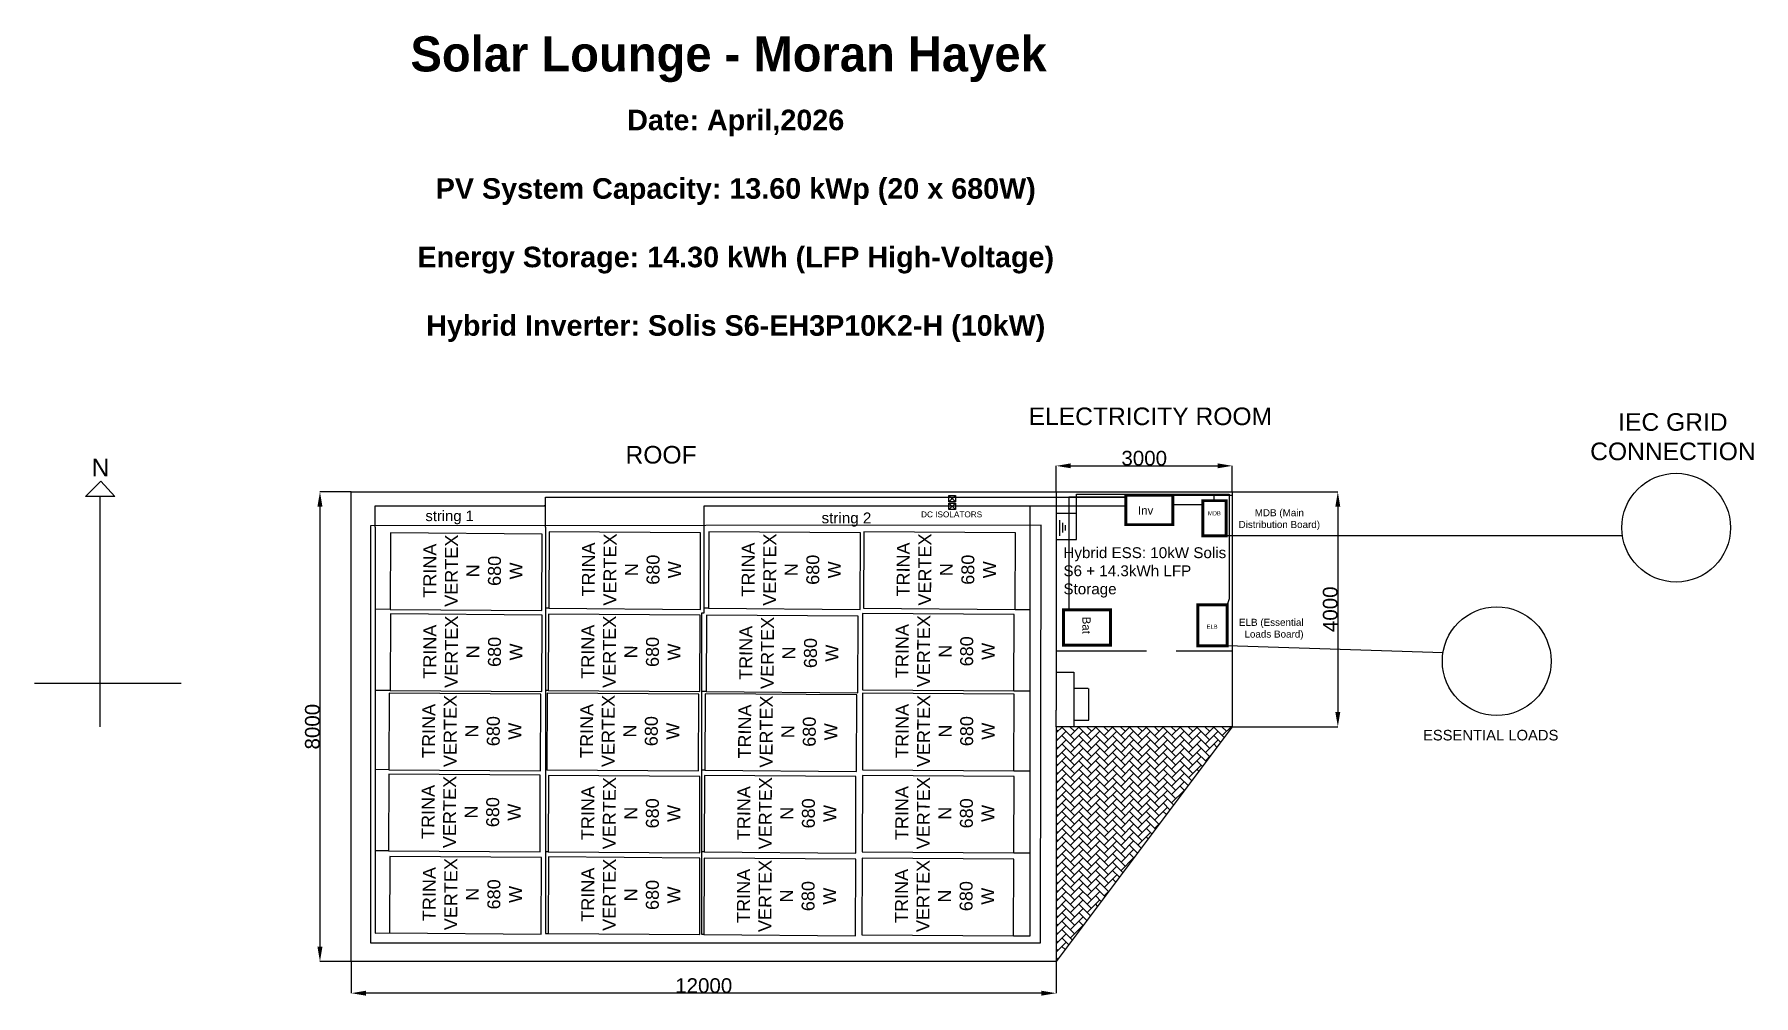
# Model space of a CAD drawing. Header units: millimetres. Extents: x 8 to 148169, y 0 to 131023.
# Drawn here: x 118898 to 148169, y 114648 to 131023 of the extents above; entities outside this region: 2.
import ezdxf

# ---------------------------------------------------------------- set-up
doc = ezdxf.new("R2010")
doc.units = ezdxf.units.MM
doc.layers.add('boards', color=30, linetype='Continuous')
for name, color, linetype, plot in [('electricty room', 50, 'Continuous', False), ('L-PV-Array', 130, 'Continuous', False), ('L-Roof', 7, 'Continuous', False), ('string 1', 210, 'Continuous', False), ('string 2', 80, 'Continuous', False)]:
    doc.layers.add(name, color=color, linetype=linetype, plot=plot)
doc.styles.get("Standard").update_dxf_attribs({"font": 'arial.ttf'})
doc.dimstyles.new('ISO-25', dxfattribs={"dimtxt": 250, "dimasz": 250, "dimexe": 1.25, "dimexo": 0.625, "dimtad": 1, "dimtxsty": 'Standard', "dimcen": 2.5, "dimadec": 0, "dimazin": 0, "dimtfac": 1, "dimtmove": 0, "dimatfit": 3, "dimfxl": 1, "dimarcsym": 0})

# ---------------------------------------------------------------- blocks, each defined once
blk = doc.blocks.new('*D10')
at = {"layer": 'Defpoints', "color": 0, "transparency": 16777216}
for p in [(124294, 115230), (136294, 115230), (124294, 114690)]:
    blk.add_point(p, dxfattribs=at)
at = {"layer": 'L-Roof', "color": 0, "lineweight": -2, "transparency": 16777216}
for p, q in [((124294, 115229), (124294, 114689)), ((136294, 115229), (136294, 114689)), ((136044, 114690), (124544, 114690))]:
    blk.add_line(p, q, dxfattribs=at)
at = {"layer": 'L-Roof', "color": 0, "transparency": 16777216}
for points in [[(124544, 114732), (124544, 114648), (124294, 114690)], [(136044, 114732), (136044, 114648), (136294, 114690)]]:
    blk.add_solid(points, dxfattribs=at)
at = {"layer": 'L-Roof', "color": 0, "transparency": 16777216, "insert": (130294, 114818), "char_height": 250, "attachment_point": 5}
blk.add_mtext('12000', dxfattribs=at)
blk = doc.blocks.new('*D11')
at = {"layer": 'Defpoints', "color": 0, "transparency": 16777216}
for p in [(124294, 123230), (123760, 115230), (124294, 115230)]:
    blk.add_point(p, dxfattribs=at)
at = {"layer": 'L-Roof', "color": 0, "lineweight": -2, "transparency": 16777216}
for p, q in [((124293, 123230), (123759, 123230)), ((123760, 122980), (123760, 115480)), ((124293, 115230), (123759, 115230))]:
    blk.add_line(p, q, dxfattribs=at)
at = {"layer": 'L-Roof', "color": 0, "transparency": 16777216}
for points in [[(123718, 122980), (123802, 122980), (123760, 123230)], [(123718, 115480), (123802, 115480), (123760, 115230)]]:
    blk.add_solid(points, dxfattribs=at)
at = {"layer": 'L-Roof', "color": 0, "transparency": 16777216, "insert": (123632, 119230), "char_height": 250, "attachment_point": 5, "rotation": 90}
blk.add_mtext('8000', dxfattribs=at)
blk = doc.blocks.new('*D12')
at = {"layer": 'Defpoints', "color": 0, "transparency": 16777216}
for p in [(139294, 123673), (136294, 123230), (139294, 123230)]:
    blk.add_point(p, dxfattribs=at)
at = {"layer": 'L-Roof', "color": 0, "lineweight": -2, "transparency": 16777216}
for p, q in [((136294, 123231), (136294, 123675)), ((136544, 123673), (139044, 123673)), ((139294, 123231), (139294, 123675))]:
    blk.add_line(p, q, dxfattribs=at)
at = {"layer": 'L-Roof', "color": 0, "transparency": 16777216}
for points in [[(136544, 123715), (136544, 123632), (136294, 123673)], [(139044, 123715), (139044, 123632), (139294, 123673)]]:
    blk.add_solid(points, dxfattribs=at)
at = {"layer": 'L-Roof', "color": 0, "transparency": 16777216, "insert": (137794, 123802), "char_height": 250, "attachment_point": 5}
blk.add_mtext('3000', dxfattribs=at)
blk = doc.blocks.new('*D13')
at = {"layer": 'Defpoints', "color": 0, "transparency": 16777216}
for p in [(139294, 123230), (139294, 119230), (141090, 119230)]:
    blk.add_point(p, dxfattribs=at)
at = {"layer": 'L-Roof', "color": 0, "lineweight": -2, "transparency": 16777216}
for p, q in [((139295, 123230), (141091, 123230)), ((141090, 122980), (141090, 119480)), ((139295, 119230), (141091, 119230))]:
    blk.add_line(p, q, dxfattribs=at)
at = {"layer": 'L-Roof', "color": 0, "transparency": 16777216}
for points in [[(141048, 122980), (141132, 122980), (141090, 123230)], [(141048, 119480), (141132, 119480), (141090, 119230)]]:
    blk.add_solid(points, dxfattribs=at)
at = {"layer": 'L-Roof', "color": 0, "transparency": 16777216, "insert": (140962, 121230), "char_height": 250, "attachment_point": 5, "rotation": 90}
blk.add_mtext('4000', dxfattribs=at)

msp = doc.modelspace()

# ---------------------------------------------------------------- hatches: boundary and pattern name
h = msp.add_hatch()
h.set_pattern_fill('AR-HBONE', color=256)
h.set_pattern_definition([(45, (-1400.39, -2477.48), (0, 143.6841), [304.8, -101.6]), (135, (-1328.55, -2405.64), (1e-14, 143.6841), [304.8, -101.6])])
h.paths.add_polyline_path([(139293.963, 119230.09), (136293.963, 119230.09), (136293.963, 115230.09)])

# ---------------------------------------------------------------- linework, layer by layer
for p, q in [((119768.061, 123150), (120028.061, 123410)), ((120028.061, 123410), (120268.061, 123150)), ((120018.061, 123150), (119768.061, 123150)), ((120018.061, 119230), (120018.061, 123150)), ((120268.061, 123150), (120018.061, 123150)), ((136293.963, 123230.09), (136293.963, 119763.251)), ((137833.075, 120517.214), (136293.963, 120517.214)), ((138340.241, 120519.458), (139293.963, 120519.458)), ((136293.963, 120156.19), (136596.631, 120156.19)), ((136596.631, 120156.19), (136596.631, 119230.09)), ((118898.061, 119970), (121398.061, 119970)), ((136293.963, 119763.251), (136293.963, 119510.295)), ((136842.103, 119879.792), (136596.631, 119879.792)), ((136596.631, 119879.792), (136596.631, 119343.239)), ((136853.448, 119343.239), (136853.448, 119879.792)), ((136293.963, 119230.09), (136293.963, 119510.295)), ((139293.963, 119230.09), (136293.963, 115230.09)), ((136421.428, 119230.09), (136293.963, 119230.09)), ((136596.631, 119343.239), (136853.448, 119343.239))]:
    msp.add_line(p, q)
at = {"color": 143, "true_color": 0x7aafdf}
for p, q in [((138790, 123010), (138280, 123010)), ((145934.904, 122480), (139190, 122480)), ((142881.226, 120489.474), (139207.89, 120606.93))]:
    msp.add_line(p, q, dxfattribs=at)
for points in [[(136293.963, 119230.09), (136293.963, 115230.09), (124293.963, 115230.09), (124293.963, 123230.09), (136293.963, 123230.09)], [(136293.963, 123230.09), (139293.963, 123230.09), (139293.963, 119230.09), (136293.963, 119230.09)], [(136293.963, 120156.19), (136293.963, 119763.251)]]:
    msp.add_lwpolyline(points)
msp.add_lwpolyline([(12, 0), (8, 0), (8, 0), (12, 0)], close=True)
msp.add_lwpolyline([(12, 0), (8, 0), (8, 0), (12, 0)], close=True)
for centre in [(146850, 122620), (143795.743, 120345.743)]:
    msp.add_circle(centre, 925.743)
at = {"layer": 'boards', "const_width": 50}
for points in [[(139190, 123080), (138790, 123080), (138790, 122480), (139190, 122480)], [(139207.89, 121306.93), (138707.89, 121306.93), (138707.89, 120606.93), (139207.89, 120606.93)]]:
    msp.add_lwpolyline(points, close=True, dxfattribs=at)
at = {"layer": 'Defpoints'}
for p, q in [((136640, 122860), (136293.963, 122860)), ((136293.963, 122860), (136293.963, 122420)), ((136350, 122750), (136350, 122480)), ((136400, 122700), (136400, 122540)), ((136450, 122660), (136450, 122570)), ((136640, 122420), (136640, 122860)), ((136293.963, 122420), (136640, 122420))]:
    msp.add_line(p, q, dxfattribs=at)
at = {"layer": 'electricty room', "const_width": 50}
for points in [[(137480, 123171.19), (137480, 122671.19), (138280, 122671.19), (138280, 123171.19)], [(136420, 120620), (136420, 121220), (137220, 121220), (137220, 120620)]]:
    msp.add_lwpolyline(points, close=True, dxfattribs=at)
at = {"layer": 'L-PV-Array', "color": 7}
for p, q in [((136040, 122660), (124620, 122650)), ((136030, 115550), (136040, 122660))]:
    msp.add_line(p, q, dxfattribs=at)
at = {"layer": 'L-PV-Array', "color": 0}
for p, q in [((124620, 122650), (124620, 115550)), ((124620, 115550), (136030, 115550))]:
    msp.add_line(p, q, dxfattribs=at)
at = {"layer": 'L-PV-Array'}
for points in [[(124955.234, 121227.009), (127536.574, 121208.123), (127541.341, 122511.114), (124960, 122530)], [(127655.234, 121247.009), (130236.574, 121228.123), (130241.341, 122531.114), (127660, 122550)], [(130375.299, 121245.994), (132956.64, 121227.108), (132961.406, 122530.099), (130380.066, 122548.985)], [(133015.234, 121247.009), (135596.574, 121228.123), (135601.341, 122531.114), (133020, 122550)], [(124955.234, 119847.009), (127536.574, 119828.123), (127541.341, 121131.114), (124960, 121150)], [(127645.447, 119846.212), (130226.788, 119827.326), (130231.554, 121130.318), (127650.214, 121149.203)], [(130335.234, 119827.009), (132916.574, 119808.123), (132921.341, 121111.114), (130340, 121130)], [(132995.234, 119857.009), (135576.574, 119838.123), (135581.341, 121141.114), (133000, 121160)], [(124935.234, 118497.009), (127516.574, 118478.123), (127521.341, 119781.114), (124940, 119800)], [(127625.234, 118497.009), (130206.574, 118478.123), (130211.341, 119781.114), (127630, 119800)], [(130315.234, 118487.009), (132896.574, 118468.123), (132901.341, 119771.114), (130320, 119790)], [(132995.234, 118497.009), (135576.574, 118478.123), (135581.341, 119781.114), (133000, 119800)], [(124925.234, 117117.009), (127506.574, 117098.123), (127511.341, 118401.114), (124930, 118420)], [(127643.893, 117097.009), (130225.234, 117078.123), (130230, 118381.114), (127648.659, 118400)], [(130300.319, 117096.177), (132881.66, 117077.291), (132886.426, 118380.282), (130305.086, 118399.168)], [(132990.832, 117097.171), (135572.173, 117078.285), (135576.939, 118381.277), (132995.599, 118400.162)], [(124945.234, 115717.009), (127526.574, 115698.123), (127531.341, 117001.114), (124950, 117020)], [(127643.893, 115707.009), (130225.234, 115688.123), (130230, 116991.114), (127648.659, 117010)], [(130295.234, 115687.009), (132876.574, 115668.123), (132881.341, 116971.114), (130300, 116990)], [(132985.74, 115686.21), (135567.081, 115667.324), (135571.847, 116970.316), (132990.506, 116989.201)]]:
    msp.add_lwpolyline(points, close=True, dxfattribs=at)
at = {"layer": 'string 1'}
for p, q in [((124700, 122630), (124700, 122990)), ((124700, 122990), (127590, 122990)), ((127600, 122990), (127580, 122990)), ((127600, 122990), (127600, 123140)), ((127600, 123140), (129750, 123140)), ((127600, 122630), (127600, 122990)), ((129750, 123140), (131100, 123140)), ((131100, 123140), (137480, 123140)), ((134470, 123170), (134580, 123170)), ((134470, 123060), (134470, 123170)), ((134470, 123170), (134580, 123060)), ((134580, 123170), (134470, 123060)), ((134580, 123060), (134470, 123060)), ((134580, 123170), (134580, 123060)), ((124700, 122630), (124700, 120440)), ((127600, 122630), (127600, 120490)), ((124955.234, 121227.009), (124700, 121228.876)), ((127655.234, 121247.009), (127600, 121247.413)), ((124700, 120440), (124700, 115940)), ((127600, 120490), (127600, 119610)), ((124955.234, 119847.009), (124700, 119847.009)), ((127645.447, 119846.212), (127600, 119846.545)), ((127600, 119610), (127600, 115707.33)), ((124935.234, 118497.009), (124700, 118498.73)), ((127625.234, 118497.009), (127600, 118497.193)), ((124925.234, 117117.009), (124700, 117117.009)), ((127643.893, 117097.009), (127600, 117097.33)), ((124700, 115940), (124700, 115710)), ((124700, 115710), (124945.234, 115717.009)), ((127600, 115707.33), (127643.893, 115707.009))]:
    msp.add_line(p, q, dxfattribs=at)
at = {"layer": 'string 2'}
for p, q in [((130300, 122580), (130300, 122990)), ((130300, 122990), (130360, 122990)), ((130360, 122990), (135850, 122990)), ((134470, 122930), (134470, 123040)), ((134470, 123040), (134580, 122930)), ((134580, 123040), (134470, 122930)), ((134470, 123040), (134580, 123040)), ((134580, 123040), (134580, 122930)), ((135850, 115667.324), (135850, 122990)), ((135850, 122990), (137480, 122990)), ((134580, 122930), (134470, 122930)), ((130300, 122300), (130300, 122580)), ((130300, 121170), (130300, 122300)), ((130375.299, 121245.994), (130300, 121245.994)), ((135596.574, 121228.123), (135850, 121228.123)), ((130260, 120630), (130260, 121170)), ((130260, 121170), (130300, 121170)), ((130260, 117660), (130260, 120630)), ((130335.234, 119827.009), (130260, 119827.009)), ((135576.574, 119838.123), (135850, 119838.123)), ((130315.234, 118487.009), (130260, 118487.009)), ((135576.574, 118478.123), (135850, 118478.123)), ((130260, 117510), (130260, 117660)), ((130260, 116750), (130260, 117510)), ((130300.319, 117096.177), (130260, 117096.177)), ((135572.173, 117078.285), (135850, 117078.285)), ((130260, 116190), (130260, 116750)), ((130260, 115850), (130260, 116190)), ((130260, 115687.009), (130260, 115850)), ((130295.234, 115687.009), (130260, 115687.009)), ((135567.081, 115667.324), (135850, 115667.324))]:
    msp.add_line(p, q, dxfattribs=at)
at = {"layer": 'string 2', "color": 141, "true_color": 0xadddf7}
for p, q in [((137480, 123140), (136510, 123140)), ((136510, 123140), (136510, 121220)), ((136640, 122860), (136640, 123190)), ((136640, 123190), (138980, 123190)), ((138280, 123171.19), (139293.963, 123171.19)), ((138980, 123190), (138980, 123080)), ((138980, 123190), (139240, 123190)), ((139240, 123190), (139240, 121910)), ((139240, 121910), (139240, 121410)), ((139240, 121410), (139207.89, 121306.93)), ((139240, 121410), (139240, 121410))]:
    msp.add_line(p, q, dxfattribs=at)

# ---------------------------------------------------------------- texts
at = {"attachment_point": 1}
for s, width, heights, insert, char_height in [('{\\fBerlin Sans FB Demi|b1|i0|c0|p34;Solar Lounge - Moran Hayek}', 11448.466, [748.003], (125300.953, 130991.324), 600), ('\\pxqc;{\\fArial|b1|i0|c177|p34;\\C9;\\c13289671;Date: April,2026^J^JPV System Capacity: 13.60 kWp (20 x 680W)^J^JEnergy Storage: 14.30 kWh (LFP High-Voltage)^J^JHybrid Inverter: Solis S6-EH3P10K2-H (10kW)}', 14698.55981, [0], (123490, 129740), 350), ('\\pxqc;IEC GRID CONNECTION', 2630, [0], (145480, 124570), 300), ('N', 520, [0], (119872.838, 123793.828), 300), ('ESSENTIAL LOADS', 2630, [0], (142540, 119175.553), 180)]:
    msp.add_mtext_dynamic_manual_height_columns(s, width=width, gutter_width=12.5, heights=heights, dxfattribs=dict(at, insert=insert, char_height=char_height))
at = {"layer": 'boards', "attachment_point": 1}
for s, width, insert, char_height in [('\\pxqc;MDB (Main Distribution Board)', 1485.26031, (139351.509, 122934.521), 120), ('MDB', 280, (138790, 122910), 2.5), ('MDB', 210, (138880, 122900), 70), ('ELB', 210, (138857.283, 120967.482), 70), ('\\pxqr;ELB (Essential Loads Board)', 1248.67094, (139257.924, 121067.733), 120)]:
    msp.add_mtext_dynamic_manual_height_columns(s, width=width, gutter_width=12.5, heights=[0], dxfattribs=dict(at, insert=insert, char_height=char_height))
at = {"layer": 'electricty room', "attachment_point": 1}
for s, width, insert, char_height in [('Inv', 1280, (137687.866, 122983.995), 140), ('Hybrid ESS: 10kW Solis S6 + 14.3kWh LFP Storage', 2857.28811, (136418.555, 122286.355), 185)]:
    msp.add_mtext_dynamic_manual_height_columns(s, width=width, gutter_width=12.5, heights=[0], dxfattribs=dict(at, insert=insert, char_height=char_height))
at = {"layer": 'electricty room', "insert": (136881.448, 121103.952), "char_height": 140, "attachment_point": 1, "rotation": 270}
msp.add_mtext_dynamic_manual_height_columns('Bat', width=880, gutter_width=12.5, heights=[0], dxfattribs=at)
at = {"layer": 'L-PV-Array', "char_height": 220, "attachment_point": 1, "rotation": 89.7904079}
for insert in [(125520.33, 121742.43), (128220.33, 121762.43), (130940.396, 121761.415), (133580.33, 121762.43), (125520.33, 120362.43), (128210.544, 120361.634), (130900.33, 120342.43), (133560.33, 120372.43), (125500.33, 119012.43), (128190.33, 119012.43), (130880.33, 119002.43), (133560.33, 119012.43), (125490.33, 117632.43), (128208.99, 117612.43), (130865.416, 117611.598), (133555.929, 117612.592), (125510.33, 116232.43), (128208.99, 116222.43), (130860.33, 116202.43), (133550.837, 116201.631)]:
    msp.add_mtext_dynamic_manual_height_columns('\\pxqc;TRINA VERTEX N\\P680 W', width=291.46804, gutter_width=12.5, heights=[0], dxfattribs=dict(at, insert=insert))
at = {"layer": 'L-Roof', "char_height": 300, "attachment_point": 1}
for s, insert in [('\\pxqc;ELECTRICITY ROOM', (135431.431, 124666.985)), ('ROOF', (128962.336, 124012.259))]:
    msp.add_mtext_dynamic_manual_height_columns(s, width=4933.99411, gutter_width=12.5, heights=[0], dxfattribs=dict(at, insert=insert))
at = {"layer": 'string 1', "insert": (125555.725, 122911.945), "char_height": 180, "attachment_point": 1}
msp.add_mtext_dynamic_manual_height_columns('string 1', width=3106.03716, gutter_width=12.5, heights=[0], dxfattribs=at)
at = {"layer": 'string 2', "insert": (132300.255, 122878.444), "char_height": 185, "attachment_point": 1}
msp.add_mtext_dynamic_manual_height_columns('string 2', width=4263.96284, gutter_width=12.5, heights=[0], dxfattribs=at)
at = {"layer": 'string 2', "color": 141, "true_color": 0xadddf7, "insert": (133994.771, 122896.216), "char_height": 100, "attachment_point": 1}
msp.add_mtext_dynamic_manual_height_columns('{\\C0;\\c16777215;DC ISOLATORS}', width=1155.1002, gutter_width=12.5, heights=[0], dxfattribs=at)

# ---------------------------------------------------------------- dimensions: what is measured, and where the dimension line sits
at = {"layer": 'L-Roof'}
dim = msp.add_linear_dim(base=(139293.963, 123673.3), p1=(136293.963, 123230.09), p2=(139293.963, 123230.09), dimstyle='ISO-25', dxfattribs=at)
dim.commit()
dim.dimension.update_dxf_attribs({"geometry": '*D12', "text_midpoint": (137793.963, 123801.654)})
for base, p1, p2, picture, middle in [((123760, 115230.09), (124293.963, 123230.09), (124293.963, 115230.09), '*D11', (123760, 119230.09)), ((141090, 119230.09), (139293.963, 123230.09), (139293.963, 119230.09), '*D13', (141090, 121230.09))]:
    dim = msp.add_linear_dim(base=base, p1=p1, p2=p2, angle=90, dimstyle='ISO-25', dxfattribs=at)
    dim.commit()
    dim.dimension.update_dxf_attribs({"geometry": picture, "text_midpoint": middle, "dimtype": 160})
dim = msp.add_linear_dim(base=(124293.963, 114690), p1=(136293.963, 115230.09), p2=(124293.963, 115230.09), dimstyle='ISO-25', dxfattribs=at)
dim.commit()
dim.dimension.update_dxf_attribs({"geometry": '*D10', "text_midpoint": (130293.963, 114690), "dimtype": 160})

doc.saveas('drawing.dxf')
